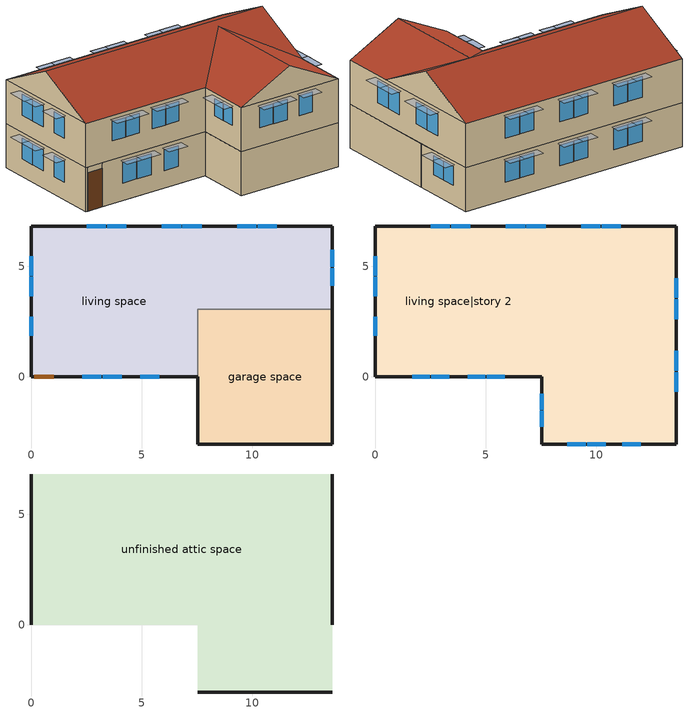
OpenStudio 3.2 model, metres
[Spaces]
garage space
 floor foundation: 7.54,-3.05 7.54,3.05 13.63,3.05 13.63,-3.05 z0
 wall outside: 7.54,0 7.54,-3.05 13.63,-3.05 13.63,3.05 z0:2.44
 wall to living space: 13.63,3.05 7.54,3.05 7.54,0 z0:2.44
living space
 floor foundation: 0,0 0,6.82 13.63,6.82 13.63,3.05 7.54,3.05 7.54,0 z0
 wall outside: 13.63,3.05 13.63,6.82 0,6.82 0,0 0.13,0 1.05,0 7.54,0 z0:2.44
 window: 2.31,0 3.18,0 / 3.24,0 4.11,0 / 4.94,0 5.81,0 / 11.12,6.82 10.25,6.82 / 10.19,6.82 9.33,6.82 / 7.71,6.82 6.85,6.82 / 6.79,6.82 5.92,6.82 / 4.3,6.82 3.44,6.82 / 3.38,6.82 2.51,6.82 / 0,5.44 0,4.57 / 0,4.51 0,3.65 / 0,2.7 0,1.84 z0.98:2.13; 13.63,4.11 13.63,4.9 / 13.63,4.96 13.63,5.75 z1.08:2.13
 door: 0.15,0 1.02,0 z0:2.13
living space|story 2
 floor to garage space: 13.63,3.05 13.63,-3.05 7.54,-3.05 7.54,3.05 z2.44
 floor to living space: 13.63,6.82 13.63,3.05 7.54,3.05 7.54,0 0,0 0,6.82 z2.44
 wall outside: 0,6.82 0,0 7.54,0 7.54,-3.05 13.63,-3.05 13.63,6.82 0,6.82 z2.44:4.88
 window: 1.67,0 2.48,0 / 2.54,0 3.35,0 / 4.19,0 4.99,0 / 5.05,0 5.86,0 z3.5:4.57; 8.7,-3.05 9.54,-3.05 / 9.6,-3.05 10.44,-3.05 / 11.18,-3.05 12.02,-3.05 z3.45:4.57; 11.12,6.82 10.25,6.82 / 10.19,6.82 9.33,6.82 / 7.71,6.82 6.85,6.82 / 6.79,6.82 5.92,6.82 / 4.3,6.82 3.44,6.82 / 3.38,6.82 2.51,6.82 / 0,5.44 0,4.57 / 0,4.51 0,3.65 / 0,2.7 0,1.84 z3.42:4.57; 7.54,-0.79 7.54,-1.49 / 7.54,-1.55 7.54,-2.26 z3.63:4.57; 13.63,-0.69 13.63,0.21 / 13.63,0.27 13.63,1.17 / 13.63,2.6 13.63,3.5 / 13.63,3.56 13.63,4.46 z3.37:4.57
unfinished attic space
 floor to living space|story 2: 13.63,6.82 13.63,0 0,0 0,6.82 z4.88; 7.54,-3.05 7.54,0 13.63,0 13.63,-3.05 z4.88
 wall outside: 0,3.41,6.58 0,6.82,4.88 0,0,4.88; 13.63,3.41,6.58 13.63,0,4.88 13.63,6.82,4.88; 7.54,-3.05,4.88 13.63,-3.05,4.88 10.58,-3.05,6.4
 roof outside: 0,3.41,6.58 13.63,3.41,6.58 13.63,6.82,4.88 0,6.82,4.88; 7.54,0,4.88 7.54,-3.05,4.88 10.58,-3.05,6.4 10.58,3.05,6.4; 13.63,0,4.88 10.58,3.05,6.4 10.58,-3.05,6.4 13.63,-3.05,4.88; 0,3.41,6.58 0,0,4.88 7.54,0,4.88 10.58,3.05,6.4 13.63,0,4.88 13.63,3.41,6.58
shading: 13.63,5.9 13.63,4.81 14.24,4.81 14.24,5.9 z2.29; 13.63,5.05 13.63,3.96 14.24,3.96 14.24,5.05 z2.29; 13.63,4.61 13.63,3.41 14.24,3.41 14.24,4.61 z4.72; 13.63,3.65 13.63,2.44 14.24,2.44 14.24,3.65 z4.72; 13.63,0.36 13.63,-0.84 14.24,-0.84 14.24,0.36 z4.72; 0,1.69 0,2.86 -0.61,2.86 -0.61,1.69 z2.29; 0,3.5 0,4.67 -0.61,4.67 -0.61,3.5 z2.29; 5.96,0 4.79,0 4.79,-0.61 5.96,-0.61 z2.29; 4.26,0 3.09,0 3.09,-0.61 4.26,-0.61 z2.29; 10.1,6.82 11.27,6.82 11.27,7.43 10.1,7.43 z4.72; 13.63,1.32 13.63,0.12 14.24,0.12 14.24,1.32 z4.72; 3.33,0 2.16,0 2.16,-0.61 3.33,-0.61 z2.29; 12.17,-3.05 11.03,-3.05 11.03,-3.66 12.17,-3.66 z4.72; 0,1.69 0,2.86 -0.61,2.86 -0.61,1.69 z4.72; 9.69,-3.05 8.55,-3.05 8.55,-3.66 9.69,-3.66 z4.72; 9.18,6.82 10.35,6.82 10.35,7.43 9.18,7.43 z4.72; 3.29,6.82 4.46,6.82 4.46,7.43 3.29,7.43 z4.72; 6.01,0 4.9,0 4.9,-0.61 6.01,-0.61 z4.72; 9.18,6.82 10.35,6.82 10.35,7.43 9.18,7.43 z2.29; 0,4.42 0,5.59 -0.61,5.59 -0.61,4.42 z2.29; 2.63,0 1.52,0 1.52,-0.61 2.63,-0.61 z4.72; 10.59,-3.05 9.45,-3.05 9.45,-3.66 10.59,-3.66 z4.72; 6.69,6.82 7.86,6.82 7.86,7.43 6.69,7.43 z4.72; 3.29,6.82 4.46,6.82 4.46,7.43 3.29,7.43 z2.29; 5.15,0 4.03,0 4.03,-0.61 5.15,-0.61 z4.72; 0,4.42 0,5.59 -0.61,5.59 -0.61,4.42 z4.72; 5.77,6.82 6.94,6.82 6.94,7.43 5.77,7.43 z4.72; 3.5,0 2.39,0 2.39,-0.61 3.5,-0.61 z4.72; 2.36,6.82 3.53,6.82 3.53,7.43 2.36,7.43 z4.72; 6.69,6.82 7.86,6.82 7.86,7.43 6.69,7.43 z2.29; 5.77,6.82 6.94,6.82 6.94,7.43 5.77,7.43 z2.29; 2.36,6.82 3.53,6.82 3.53,7.43 2.36,7.43 z2.29; 10.1,6.82 11.27,6.82 11.27,7.43 10.1,7.43 z2.29; 0,3.5 0,4.67 -0.61,4.67 -0.61,3.5 z4.72; 7.54,-1.65 7.54,-0.63 6.93,-0.63 6.93,-1.65 z4.72; 7.54,-2.42 7.54,-1.4 6.93,-1.4 6.93,-2.42 z4.72
[Site]
Denver Intl Ap_CO_USA: Latitude {deg}=39.83; Longitude {deg}=-104.65; Time Zone {hr}=-7; Elevation {m}=1650
[ClimateZones]
Climate Zone Institution Name 1=Building America; Climate Zone Document Year 1=0; Climate Zone Value 1=Cold
[Site:WaterMainsTemperature]
Calculation Method=Correlation; Annual Average Outdoor Air Temperature {C}=10.8753; Maximum Difference In Monthly Average Outdoor Air Temperatures {deltaC}=23.1524
[Site:GroundTemperature:Deep]
10.8753, 10.8753, 10.8753, 10.8753, 10.8753, 10.8753, 10.8753, 10.8753, 10.8753, 10.8753, 10.8753, 10.8753
[Building]
Building 1: North Axis {deg}=0; Standards Number of Stories=2; Standards Number of Above Ground Stories=2; Standards Building Type=singlefamilydetached; Standards Number of Living Units=1
[ThermalZone] Use Ideal Air Loads=No
living zone; garage zone; unfinished attic zone
[Sizing:Zone] Zone Cooling Design Supply Air Temperature Input Method=SupplyAirTemperature; Zone Cooling Design Supply Air Temperature {C}=14; Zone Cooling Design Supply Air Temperature Difference {deltaC}=11.11; Zone Heating Design Supply Air Temperature Input Method=SupplyAirTemperature; Zone Heating Design Supply Air Temperature {C}=40; Zone Heating Design Supply Air Temperature Difference {deltaC}=11.11; Zone Cooling Design Supply Air Humidity Ratio {kg-H2O/kg-air}=0.0085; Zone Heating Design Supply Air Humidity Ratio {kg-H2O/kg-air}=0.008; Cooling Design Air Flow Method=DesignDay; Heating Design Air Flow Method=DesignDay; Account for Dedicated Outdoor Air System=No; Dedicated Outdoor Air System Control Strategy=NeutralSupplyAir; Dedicated Outdoor Air Low Setpoint Temperature for Design {C}=autosize; Dedicated Outdoor Air High Setpoint Temperature for Design {C}=autosize
living zone; garage zone; unfinished attic zone
[Space]
Name | Space Type | Thermal Zone | Building Unit
garage space | Space Type 1 | garage zone
living space; living space|story 2 | Space Type 2 | living zone | unit 1
unfinished attic space | Space Type 3 | unfinished attic zone
[SpaceType]
Name | Standards Space Type
Space Type 1 | garage
Space Type 2 | living
Space Type 3 | unfinished attic
[BuildingUnit]
unit 1: Building Unit Type=Residential
[External:File]
8760.csv: File=8760.csv
[People:Definition] Number of People Calculation Method=People; Fraction Radiant=0.319734; Sensible Heat Fraction=0.573; Carbon Dioxide Generation Rate {m3/s-W}=0; Enable ASHRAE 55 Comfort Warnings=No; Mean Radiant Temperature Calculation Type=ZoneAveraged
Name | Number of People {people}
res occupants|living space | 1.056
res occupants|living space|story 2 | 1.584
[People] Number of People Schedule=occupants; Activity Level Schedule=res occupants activity schedule; Multiplier=1
Name | People Definition | Space or SpaceType
res occupants|living space | res occupants|living space | living space
res occupants|living space|story 2 | res occupants|living space|story 2 | living space|story 2
[Schedule:File]
occupants: External File=8760.csv; Column Number=1; Rows to Skip at Top=1; Number of Hours of Data=8760; Minutes per Item=60
[Schedule:Constant]
res occupants activity schedule: Value=112.539
